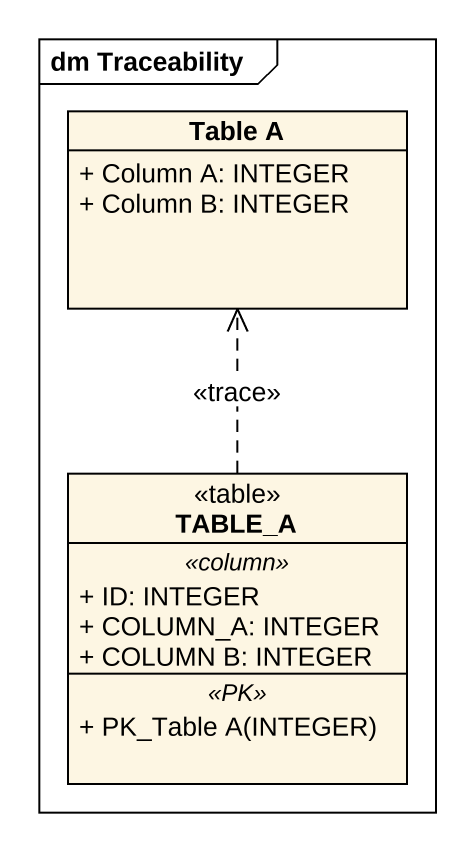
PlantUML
@startuml
mainframe dm Traceability
hide circle
hide empty members
skinparam classAttributeIconSize 0
class "Table A" as Table_A {
  + Column A: INTEGER
  + Column B: INTEGER
}
class TABLE_A <<table>> {
  .. <<column>> ..
  + ID: INTEGER
  + COLUMN_A: INTEGER
  + COLUMN B: INTEGER
  .. <<PK>> ..
  + PK_Table A(INTEGER)
}
TABLE_A .up.> Table_A : <<trace>>
@enduml
